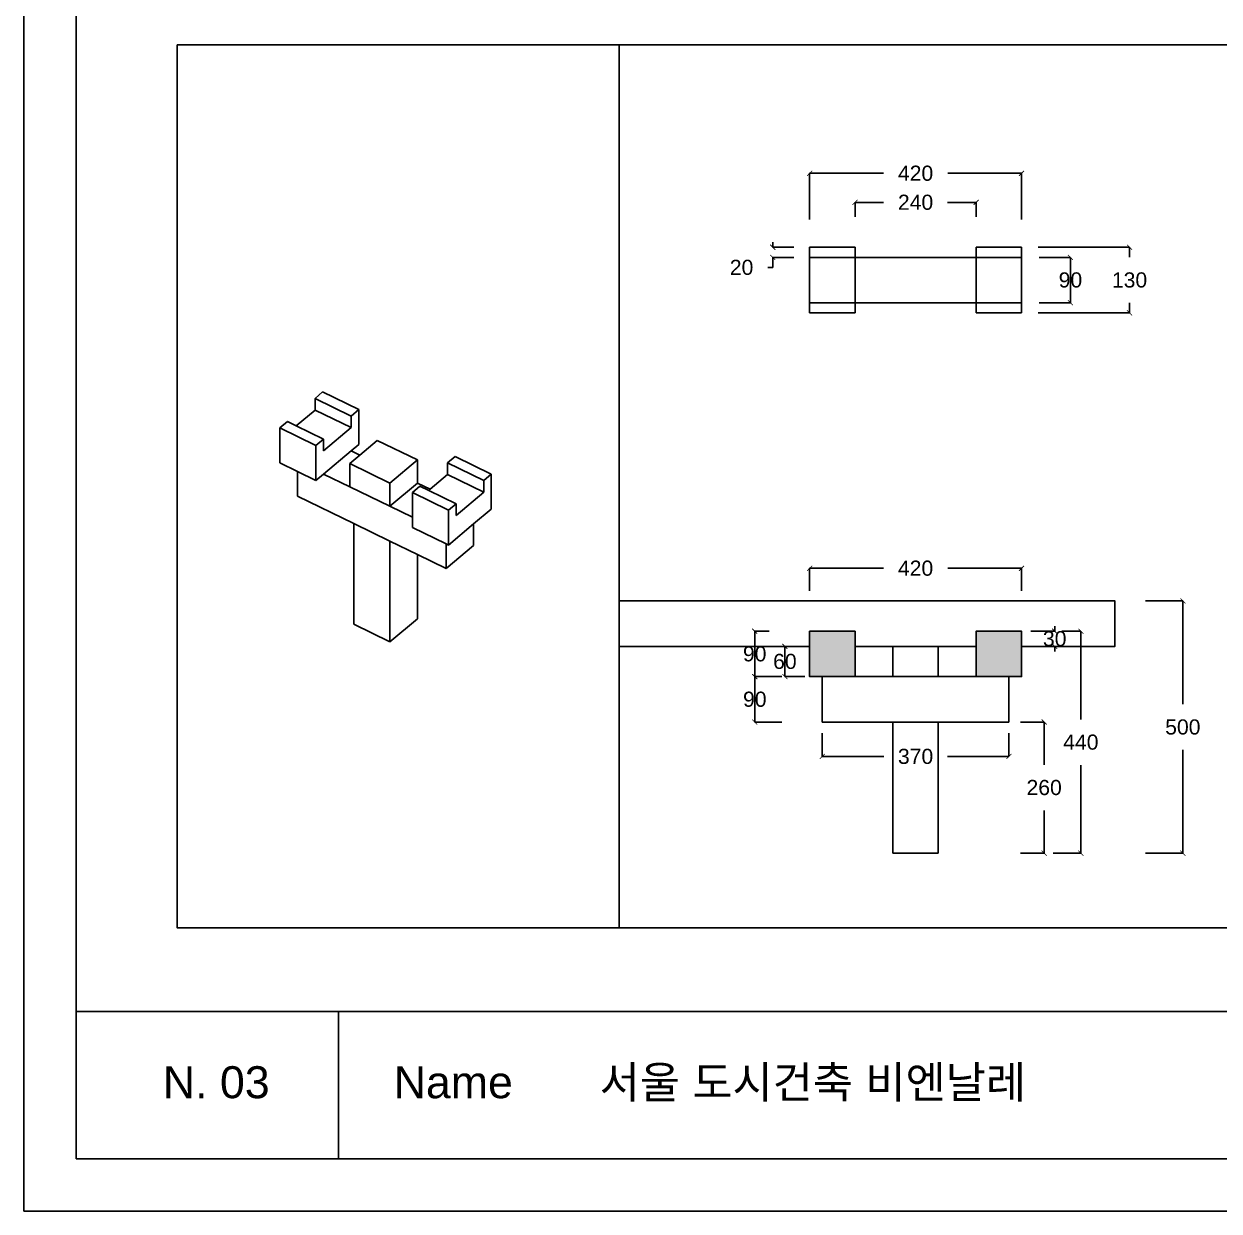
# Model space of a CAD drawing. Header units: millimetres. Extents: x 13722 to 114356, y -17117 to 61088.
# Drawn here: x 103640 to 106008, y -1133 to 1221 of the extents above; entities that cross this region are included whole.
import ezdxf

# ---------------------------------------------------------------- set-up
doc = ezdxf.new("R2010")
doc.units = ezdxf.units.MM
for name, color, linetype in [('00_dim', 6, 'Continuous'), ('01', 3, 'Continuous'), ('02', 250, 'Continuous'), ('03', 8, 'Continuous'), ('0_CUT', 250, 'Continuous')]:
    doc.layers.add(name, color=color, linetype=linetype)
doc.styles.get("Standard").update_dxf_attribs({"font": 'Arial.ttf'})
doc.dimstyles.get("Standard").update_dxf_attribs({"dimtxt": 30, "dimasz": 10, "dimexe": 0.18, "dimexo": 80, "dimgap": 30, "dimtad": 0, "dimtih": 1, "dimtoh": 1, "dimdec": 0, "dimzin": 0, "dimdsep": 46, "dimtxsty": 'Standard', "dimblk": 'ARCHTICK', "dimcen": 0.09, "dimadec": 0, "dimazin": 0, "dimtfac": 1, "dimtdec": 0, "dimtofl": 0, "dimtmove": 0, "dimatfit": 3, "dimfxl": 1, "dimtolj": 1, "dimtzin": 0, "dimarcsym": 0})

# ---------------------------------------------------------------- blocks, each defined once
blk = doc.blocks.new('_ArchTick')
at = {"color": 0, "linetype": 'ByBlock', "const_width": 0.15}
blk.add_lwpolyline([(-0.5, -0.5), (0.5, 0.5)], dxfattribs=at)
blk = doc.blocks.new('*D251')
at = {"layer": '00_dim', "color": 0, "lineweight": -2, "transparency": 16777216}
for p, q in [((105221.9, -185.2), (105221.9, -231.5)), ((105591.9, -185.2), (105591.9, -231.5)), ((105221.9, -231.3), (105343.8, -231.3)), ((105591.9, -231.3), (105470, -231.3))]:
    blk.add_line(p, q, dxfattribs=at)
at = {"layer": 'Defpoints', "color": 0, "transparency": 16777216}
for p in [(105221.9, -105.2), (105591.9, -105.2), (105591.9, -231.3)]:
    blk.add_point(p, dxfattribs=at)
at = {"layer": '00_dim', "color": 0, "lineweight": -2, "transparency": 16777216, "xscale": 10, "yscale": 10, "zscale": 10, "rotation": 180}
blk.add_blockref('_ArchTick', (105221.9, -231.3), dxfattribs=at)
at = {"layer": '00_dim', "color": 0, "lineweight": -2, "transparency": 16777216, "xscale": 10, "yscale": 10, "zscale": 10}
blk.add_blockref('_ArchTick', (105591.9, -231.3), dxfattribs=at)
at = {"layer": '00_dim', "color": 0, "transparency": 16777216, "insert": (105406.9, -231.3), "char_height": 30, "attachment_point": 5}
blk.add_mtext('\\A1;370', dxfattribs=at)
blk = doc.blocks.new('*D254')
at = {"layer": '00_dim', "color": 0, "lineweight": -2, "transparency": 16777216}
for p, q in [((105196.9, 97), (105196.9, 142)), ((105196.9, 141.8), (105343.2, 141.8)), ((105616.9, 141.8), (105470.6, 141.8)), ((105616.9, 97), (105616.9, 142))]:
    blk.add_line(p, q, dxfattribs=at)
at = {"layer": 'Defpoints', "color": 0, "transparency": 16777216}
for p in [(105616.9, 141.8), (105196.9, 17), (105616.9, 17)]:
    blk.add_point(p, dxfattribs=at)
at = {"layer": '00_dim', "color": 0, "lineweight": -2, "transparency": 16777216, "xscale": 10, "yscale": 10, "zscale": 10, "rotation": 180}
blk.add_blockref('_ArchTick', (105196.9, 141.8), dxfattribs=at)
at = {"layer": '00_dim', "color": 0, "lineweight": -2, "transparency": 16777216, "xscale": 10, "yscale": 10, "zscale": 10}
blk.add_blockref('_ArchTick', (105616.9, 141.8), dxfattribs=at)
at = {"layer": '00_dim', "color": 0, "transparency": 16777216, "insert": (105406.9, 141.8), "char_height": 30, "attachment_point": 5}
blk.add_mtext('\\A1;420', dxfattribs=at)
blk = doc.blocks.new('*D255')
at = {"layer": '00_dim', "color": 0, "lineweight": -2, "transparency": 16777216}
for p, q in [((105615, -163), (105661.8, -163)), ((105661.7, -163), (105661.7, -247.7)), ((105661.7, -423), (105661.7, -338.3)), ((105615, -423), (105661.8, -423))]:
    blk.add_line(p, q, dxfattribs=at)
at = {"layer": 'Defpoints', "color": 0, "transparency": 16777216}
for p in [(105535, -163), (105535, -423), (105661.7, -423)]:
    blk.add_point(p, dxfattribs=at)
at = {"layer": '00_dim', "color": 0, "lineweight": -2, "transparency": 16777216, "xscale": 10, "yscale": 10, "zscale": 10}
for p, rotation in [((105661.7, -163), 90), ((105661.7, -423), 270)]:
    blk.add_blockref('_ArchTick', p, dxfattribs=dict(at, rotation=rotation))
at = {"layer": '00_dim', "color": 0, "transparency": 16777216, "insert": (105661.7, -293), "char_height": 30, "attachment_point": 5}
blk.add_mtext('\\A1;260', dxfattribs=at)
blk = doc.blocks.new('*D256')
at = {"layer": '00_dim', "color": 0, "lineweight": -2, "transparency": 16777216}
for p, q in [((105141.9, -73), (105088.1, -73)), ((105088.3, -73), (105088.3, -163)), ((105141.9, -163), (105088.1, -163))]:
    blk.add_line(p, q, dxfattribs=at)
at = {"layer": 'Defpoints', "color": 0, "transparency": 16777216}
for p in [(105221.9, -73), (105088.3, -163), (105221.9, -163)]:
    blk.add_point(p, dxfattribs=at)
at = {"layer": '00_dim', "color": 0, "lineweight": -2, "transparency": 16777216, "xscale": 10, "yscale": 10, "zscale": 10}
for p, rotation in [((105088.3, -73), 90), ((105088.3, -163), 270)]:
    blk.add_blockref('_ArchTick', p, dxfattribs=dict(at, rotation=rotation))
at = {"layer": '00_dim', "color": 0, "transparency": 16777216, "insert": (105088.3, -118), "char_height": 30, "attachment_point": 5}
blk.add_mtext('\\A1;90', dxfattribs=at)
blk = doc.blocks.new('*D257')
at = {"layer": '00_dim', "color": 0, "lineweight": -2, "transparency": 16777216}
for p, q in [((105116.9, 17), (105087.9, 17)), ((105088.1, -73), (105088.1, 17)), ((105116.9, -73), (105087.9, -73))]:
    blk.add_line(p, q, dxfattribs=at)
at = {"layer": 'Defpoints', "color": 0, "transparency": 16777216}
for p in [(105088.1, 17), (105196.9, 17), (105196.9, -73)]:
    blk.add_point(p, dxfattribs=at)
at = {"layer": '00_dim', "color": 0, "lineweight": -2, "transparency": 16777216, "xscale": 10, "yscale": 10, "zscale": 10}
for p, rotation in [((105088.1, 17), 90), ((105088.1, -73), 270)]:
    blk.add_blockref('_ArchTick', p, dxfattribs=dict(at, rotation=rotation))
at = {"layer": '00_dim', "color": 0, "transparency": 16777216, "insert": (105088.1, -28), "char_height": 30, "attachment_point": 5}
blk.add_mtext('\\A1;90', dxfattribs=at)
blk = doc.blocks.new('*D258')
at = {"layer": '00_dim', "color": 0, "lineweight": -2, "transparency": 16777216}
for p, q in [((105682.6, 17), (105682.6, 27)), ((105635.4, 17), (105682.8, 17)), ((105635.4, -13), (105682.8, -13)), ((105682.6, -13), (105682.6, -23))]:
    blk.add_line(p, q, dxfattribs=at)
at = {"layer": 'Defpoints', "color": 0, "transparency": 16777216}
for p in [(105555.4, 17), (105555.4, -13), (105682.6, -13)]:
    blk.add_point(p, dxfattribs=at)
at = {"layer": '00_dim', "color": 0, "lineweight": -2, "transparency": 16777216, "xscale": 10, "yscale": 10, "zscale": 10}
for p, rotation in [((105682.6, 17), 270), ((105682.6, -13), 90)]:
    blk.add_blockref('_ArchTick', p, dxfattribs=dict(at, rotation=rotation))
at = {"layer": '00_dim', "color": 0, "transparency": 16777216, "insert": (105682.6, 2), "char_height": 30, "attachment_point": 5}
blk.add_mtext('\\A1;30', dxfattribs=at)
blk = doc.blocks.new('*D253')
at = {"layer": '00_dim', "color": 0, "lineweight": -2, "transparency": 16777216}
for p, q in [((105862.2, 77), (105936.7, 77)), ((105936.5, 77), (105936.5, -127.7)), ((105936.5, -423), (105936.5, -218.3)), ((105862.2, -423), (105936.7, -423))]:
    blk.add_line(p, q, dxfattribs=at)
at = {"layer": 'Defpoints', "color": 0, "transparency": 16777216}
for p in [(105782.2, 77), (105782.2, -423), (105936.5, -423)]:
    blk.add_point(p, dxfattribs=at)
at = {"layer": '00_dim', "color": 0, "lineweight": -2, "transparency": 16777216, "xscale": 10, "yscale": 10, "zscale": 10}
for p, rotation in [((105936.5, 77), 90), ((105936.5, -423), 270)]:
    blk.add_blockref('_ArchTick', p, dxfattribs=dict(at, rotation=rotation))
at = {"layer": '00_dim', "color": 0, "transparency": 16777216, "insert": (105936.5, -173), "char_height": 30, "attachment_point": 5}
blk.add_mtext('\\A1;500', dxfattribs=at)
blk = doc.blocks.new('*D252')
at = {"layer": '00_dim', "color": 0, "lineweight": -2, "transparency": 16777216}
for p, q in [((105696.9, 17), (105734.5, 17)), ((105734.4, 17), (105734.4, -157.7)), ((105734.4, -423), (105734.4, -248.3)), ((105679.5, -423), (105734.5, -423))]:
    blk.add_line(p, q, dxfattribs=at)
at = {"layer": 'Defpoints', "color": 0, "transparency": 16777216}
for p in [(105616.9, 17), (105599.5, -423), (105734.4, -423)]:
    blk.add_point(p, dxfattribs=at)
at = {"layer": '00_dim', "color": 0, "lineweight": -2, "transparency": 16777216, "xscale": 10, "yscale": 10, "zscale": 10}
for p, rotation in [((105734.4, 17), 90), ((105734.4, -423), 270)]:
    blk.add_blockref('_ArchTick', p, dxfattribs=dict(at, rotation=rotation))
at = {"layer": '00_dim', "color": 0, "transparency": 16777216, "insert": (105734.4, -203), "char_height": 30, "attachment_point": 5}
blk.add_mtext('\\A1;440', dxfattribs=at)
blk = doc.blocks.new('*D259')
at = {"layer": '00_dim', "color": 0, "lineweight": -2, "transparency": 16777216}
for p, q in [((105147.9, -13), (105147.9, -73)), ((105187.3, -13), (105148.1, -13)), ((105187.3, -73), (105148.1, -73))]:
    blk.add_line(p, q, dxfattribs=at)
at = {"layer": 'Defpoints', "color": 0, "transparency": 16777216}
for p in [(105107.3, -13), (105107.3, -73), (105147.9, -73)]:
    blk.add_point(p, dxfattribs=at)
at = {"layer": '00_dim', "color": 0, "lineweight": -2, "transparency": 16777216, "xscale": 10, "yscale": 10, "zscale": 10}
for p, rotation in [((105147.9, -13), 90), ((105147.9, -73), 270)]:
    blk.add_blockref('_ArchTick', p, dxfattribs=dict(at, rotation=rotation))
at = {"layer": '00_dim', "color": 0, "transparency": 16777216, "insert": (105147.9, -43), "char_height": 30, "attachment_point": 5}
blk.add_mtext('\\A1;60', dxfattribs=at)
blk = doc.blocks.new('*D262')
at = {"layer": '00_dim', "color": 0, "lineweight": -2, "transparency": 16777216}
for p, q in [((105196.9, 833.5), (105196.9, 925)), ((105196.9, 924.8), (105343.2, 924.8)), ((105616.9, 924.8), (105470.6, 924.8)), ((105616.9, 833.5), (105616.9, 925))]:
    blk.add_line(p, q, dxfattribs=at)
at = {"layer": 'Defpoints', "color": 0, "transparency": 16777216}
for p in [(105616.9, 924.8), (105196.9, 753.5), (105616.9, 753.5)]:
    blk.add_point(p, dxfattribs=at)
at = {"layer": '00_dim', "color": 0, "lineweight": -2, "transparency": 16777216, "xscale": 10, "yscale": 10, "zscale": 10, "rotation": 180}
blk.add_blockref('_ArchTick', (105196.9, 924.8), dxfattribs=at)
at = {"layer": '00_dim', "color": 0, "lineweight": -2, "transparency": 16777216, "xscale": 10, "yscale": 10, "zscale": 10}
blk.add_blockref('_ArchTick', (105616.9, 924.8), dxfattribs=at)
at = {"layer": '00_dim', "color": 0, "transparency": 16777216, "insert": (105406.9, 924.8), "char_height": 30, "attachment_point": 5}
blk.add_mtext('\\A1;420', dxfattribs=at)
blk = doc.blocks.new('*D263')
at = {"layer": '00_dim', "color": 0, "lineweight": -2, "transparency": 16777216}
for p, q in [((105651.9, 758.2), (105714, 758.2)), ((105713.8, 668.2), (105713.8, 758.2)), ((105651.9, 668.2), (105714, 668.2))]:
    blk.add_line(p, q, dxfattribs=at)
at = {"layer": 'Defpoints', "color": 0, "transparency": 16777216}
for p in [(105571.9, 758.2), (105713.8, 758.2), (105571.9, 668.2)]:
    blk.add_point(p, dxfattribs=at)
at = {"layer": '00_dim', "color": 0, "lineweight": -2, "transparency": 16777216, "xscale": 10, "yscale": 10, "zscale": 10}
for p, rotation in [((105713.8, 758.2), 90), ((105713.8, 668.2), 270)]:
    blk.add_blockref('_ArchTick', p, dxfattribs=dict(at, rotation=rotation))
at = {"layer": '00_dim', "color": 0, "transparency": 16777216, "insert": (105713.8, 713.2), "char_height": 30, "attachment_point": 5}
blk.add_mtext('\\A1;90', dxfattribs=at)
blk = doc.blocks.new('*D264')
at = {"layer": '00_dim', "color": 0, "lineweight": -2, "transparency": 16777216}
for p, q in [((105650, 778.2), (105831.1, 778.2)), ((105830.9, 778.2), (105830.9, 758.5)), ((105830.9, 648.2), (105830.9, 667.9)), ((105650, 648.2), (105831.1, 648.2))]:
    blk.add_line(p, q, dxfattribs=at)
at = {"layer": 'Defpoints', "color": 0, "transparency": 16777216}
for p in [(105570, 778.2), (105570, 648.2), (105830.9, 648.2)]:
    blk.add_point(p, dxfattribs=at)
at = {"layer": '00_dim', "color": 0, "lineweight": -2, "transparency": 16777216, "xscale": 10, "yscale": 10, "zscale": 10}
for p, rotation in [((105830.9, 778.2), 90), ((105830.9, 648.2), 270)]:
    blk.add_blockref('_ArchTick', p, dxfattribs=dict(at, rotation=rotation))
at = {"layer": '00_dim', "color": 0, "transparency": 16777216, "insert": (105830.9, 713.2), "char_height": 30, "attachment_point": 5}
blk.add_mtext('\\A1;130', dxfattribs=at)
blk = doc.blocks.new('*D265')
at = {"layer": '00_dim', "color": 0, "lineweight": -2, "transparency": 16777216}
for p, q in [((105286.9, 838.2), (105286.9, 867.4)), ((105286.9, 867.2), (105343.6, 867.2)), ((105526.9, 867.2), (105470.2, 867.2)), ((105526.9, 838.2), (105526.9, 867.4))]:
    blk.add_line(p, q, dxfattribs=at)
at = {"layer": 'Defpoints', "color": 0, "transparency": 16777216}
for p in [(105526.9, 867.2), (105286.9, 758.2), (105526.9, 758.2)]:
    blk.add_point(p, dxfattribs=at)
at = {"layer": '00_dim', "color": 0, "lineweight": -2, "transparency": 16777216, "xscale": 10, "yscale": 10, "zscale": 10, "rotation": 180}
blk.add_blockref('_ArchTick', (105286.9, 867.2), dxfattribs=at)
at = {"layer": '00_dim', "color": 0, "lineweight": -2, "transparency": 16777216, "xscale": 10, "yscale": 10, "zscale": 10}
blk.add_blockref('_ArchTick', (105526.9, 867.2), dxfattribs=at)
at = {"layer": '00_dim', "color": 0, "transparency": 16777216, "insert": (105406.9, 867.2), "char_height": 30, "attachment_point": 5}
blk.add_mtext('\\A1;240', dxfattribs=at)
blk = doc.blocks.new('*D274')
at = {"layer": '00_dim', "color": 0, "lineweight": -2, "transparency": 16777216}
for p, q in [((105123.8, 778.2), (105123.8, 788.2)), ((105165.6, 778.2), (105123.6, 778.2)), ((105165.6, 758.2), (105123.6, 758.2)), ((105123.8, 758.2), (105123.8, 738.2)), ((105123.8, 738.2), (105113.8, 738.2))]:
    blk.add_line(p, q, dxfattribs=at)
at = {"layer": 'Defpoints', "color": 0, "transparency": 16777216}
for p in [(105123.8, 758.2), (105245.6, 778.2), (105245.6, 758.2)]:
    blk.add_point(p, dxfattribs=at)
at = {"layer": '00_dim', "color": 0, "lineweight": -2, "transparency": 16777216, "xscale": 10, "yscale": 10, "zscale": 10}
for p, rotation in [((105123.8, 778.2), 270), ((105123.8, 758.2), 90)]:
    blk.add_blockref('_ArchTick', p, dxfattribs=dict(at, rotation=rotation))
at = {"layer": '00_dim', "color": 0, "transparency": 16777216, "insert": (105062.1, 738.2), "char_height": 30, "attachment_point": 5}
blk.add_mtext('\\A1;20', dxfattribs=at)

msp = doc.modelspace()

# ---------------------------------------------------------------- hatches: boundary and pattern name
at = {"layer": '02'}
h = msp.add_hatch(color=256, dxfattribs=at)
h.dxf.hatch_style = 1
h.paths.add_polyline_path([(105196.9, -73), (105286.9, -73), (105286.9, 17), (105196.9, 17)])
h.paths.add_polyline_path([(105526.9, -73), (105616.9, -73), (105616.9, 17), (105526.9, 17)])

# ---------------------------------------------------------------- linework, layer by layer
at = {"layer": '00_dim'}
msp.add_lwpolyline([(103639.9, 3223.1), (103639.9, -1132.6), (109800.1, -1132.6), (109800.1, 3223.1)], close=True, dxfattribs=at)
at = {"layer": '00_dim', "color": 9}
msp.add_lwpolyline([(103743.6, 3119.4), (103743.6, -1028.9), (109696.4, -1028.9), (109696.4, 3119.4)], close=True, dxfattribs=at)
at = {"layer": '01'}
for p, q in [((104216.8, 478.5), (104231.9, 491.3)), ((104216.8, 455.5), (104216.8, 478.5)), ((104288.4, 443.6), (104216.8, 478.5)), ((104231.9, 491.3), (104303.6, 456.4)), ((104179.6, 424.2), (104216.8, 455.5)), ((104288.4, 420.6), (104216.8, 455.5)), ((104288.4, 443.6), (104303.6, 456.4)), ((104303.6, 456.4), (104303.6, 387.3)), ((104147.1, 419.9), (104162.3, 432.7)), ((104179.6, 424.2), (104162.3, 432.7)), ((104288.4, 420.6), (104288.4, 443.6)), ((104147.1, 419.9), (104218.7, 385)), ((104147.1, 350.8), (104147.1, 419.9)), ((104233.9, 397.8), (104179.6, 424.2)), ((104233.9, 374.7), (104288.4, 420.6)), ((104218.7, 385), (104233.9, 397.8)), ((104218.7, 385), (104218.7, 315.9)), ((104233.9, 374.7), (104233.9, 397.8)), ((104288.4, 374.5), (104303.6, 387.3)), ((104340.1, 395.4), (104305.5, 366.2)), ((104419.7, 356.6), (104340.1, 395.4)), ((104233.9, 328.6), (104288.4, 374.5)), ((104305.5, 366.2), (104285.6, 349.5)), ((104305.5, 366.2), (104288.4, 374.5)), ((104419.7, 356.6), (104365.2, 310.7)), ((104419.7, 310.5), (104419.7, 356.6)), ((104479.4, 350.5), (104494.5, 363.2)), ((104494.5, 363.2), (104566.1, 328.3)), ((104182.2, 333.7), (104147.1, 350.8)), ((104182.2, 333.7), (104182.2, 284.8)), ((104218.7, 315.9), (104182.2, 333.7)), ((104365.2, 310.7), (104285.6, 349.5)), ((104285.6, 349.5), (104285.6, 303.4)), ((104479.4, 327.5), (104479.4, 350.5)), ((104551, 315.6), (104479.4, 350.5)), ((104218.7, 315.9), (104233.9, 328.6)), ((104285.6, 303.4), (104233.9, 328.6)), ((104365.2, 310.7), (104365.2, 264.6)), ((104365.2, 264.6), (104419.7, 310.5)), ((104444.7, 298.3), (104419.7, 310.5)), ((104444.7, 298.3), (104479.4, 327.5)), ((104551, 292.5), (104479.4, 327.5)), ((104551, 315.6), (104566.1, 328.3)), ((104551, 292.5), (104551, 315.6)), ((104566.1, 328.3), (104566.1, 259.2)), ((104182.2, 284.8), (104293.6, 230.4)), ((104365.2, 264.6), (104285.6, 303.4)), ((104409.7, 291.9), (104424.8, 304.6)), ((104409.7, 291.9), (104481.3, 257)), ((104409.7, 242.9), (104409.7, 291.9)), ((104442.2, 296.2), (104424.8, 304.6)), ((104442.2, 296.2), (104444.7, 298.3)), ((104496.5, 269.7), (104442.2, 296.2)), ((104496.5, 246.7), (104551, 292.5)), ((104409.7, 242.9), (104365.2, 264.6)), ((104481.3, 257), (104496.5, 269.7)), ((104496.5, 246.7), (104496.5, 269.7)), ((104409.7, 222.8), (104409.7, 242.9)), ((104481.3, 257), (104481.3, 187.9)), ((104531.1, 229.7), (104566.1, 259.2)), ((104293.6, 230.4), (104365.2, 195.5)), ((104293.6, 230.4), (104293.6, 30.8)), ((104476.6, 190.2), (104409.7, 222.8)), ((104481.3, 187.9), (104531.1, 229.7)), ((104531.1, 187.1), (104531.1, 229.7)), ((104365.2, 195.5), (104365.2, -4.2)), ((104365.2, 195.5), (104419.7, 168.9)), ((104476.6, 141.2), (104476.6, 190.2)), ((104481.3, 187.9), (104476.6, 190.2)), ((104419.7, 168.9), (104419.7, 41.7)), ((104419.7, 168.9), (104476.6, 141.2)), ((104476.6, 141.2), (104531.1, 187.1)), ((104293.6, 30.8), (104365.2, -4.2)), ((104365.2, -4.2), (104419.7, 41.7))]:
    msp.add_line(p, q, dxfattribs=at)
at = {"layer": '02'}
for p, q in [((105196.9, 778.2), (105196.9, 758.2)), ((105286.9, 778.2), (105196.9, 778.2)), ((105286.9, 758.2), (105196.9, 758.2)), ((105196.9, 758.2), (105196.9, 668.2)), ((105286.9, 758.2), (105286.9, 778.2)), ((105286.9, 758.2), (105286.9, 748.2)), ((105526.9, 758.2), (105286.9, 758.2)), ((105526.9, 778.2), (105526.9, 758.2)), ((105616.9, 778.2), (105526.9, 778.2)), ((105616.9, 758.2), (105526.9, 758.2)), ((105526.9, 758.2), (105526.9, 748.2)), ((105616.9, 758.2), (105616.9, 778.2)), ((105616.9, 758.2), (105616.9, 668.2)), ((105286.9, 748.2), (105286.9, 668.2)), ((105526.9, 748.2), (105526.9, 668.2)), ((105286.9, 668.2), (105196.9, 668.2)), ((105196.9, 668.2), (105196.9, 648.2)), ((105286.9, 648.2), (105286.9, 668.2)), ((105286.9, 668.2), (105526.9, 668.2)), ((105616.9, 668.2), (105526.9, 668.2)), ((105526.9, 668.2), (105526.9, 648.2)), ((105616.9, 648.2), (105616.9, 668.2)), ((105196.9, 648.2), (105286.9, 648.2)), ((105526.9, 648.2), (105616.9, 648.2)), ((105361.9, 77), (104819.4, 77)), ((105196.9, -13), (104819.4, -13)), ((105361.9, -13), (105286.9, -13)), ((105361.9, -13), (105361.9, -73)), ((105361.9, -13), (105451.9, -13)), ((105451.9, -13), (105451.9, -73)), ((105451.9, -13), (105526.9, -13)), ((105221.9, -73), (105221.9, -163)), ((105221.9, -73), (105591.9, -73)), ((105591.9, -163), (105591.9, -73)), ((105591.9, -163), (105221.9, -163)), ((105361.9, -163), (105361.9, -423)), ((105451.9, -163), (105451.9, -423)), ((105361.9, -423), (105451.9, -423))]:
    msp.add_line(p, q, dxfattribs=at)
msp.add_lwpolyline([(105616.9, -13), (105801.9, -13), (105801.9, 77), (105361.9, 77)], dxfattribs=at)
for points in [[(105286.9, -73), (105196.9, -73), (105196.9, 17), (105286.9, 17)], [(105526.9, -73), (105616.9, -73), (105616.9, 17), (105526.9, 17)]]:
    msp.add_lwpolyline(points, close=True, dxfattribs=at)
at = {"layer": '03'}
for p, q in [((104819.4, 1179.3), (104819.4, -571.1)), ((104263.2, -736.8), (104263.2, -1028.9))]:
    msp.add_line(p, q, dxfattribs=at)
for points in [[(103943.7, 1179.3), (109557.9, 1179.3), (109557.9, -571.1), (103943.7, -571.1)], [(109696.4, -1028.9), (103743.6, -1028.9), (103743.6, -736.8), (109696.4, -736.8)]]:
    msp.add_lwpolyline(points, close=True, dxfattribs=at)

# ---------------------------------------------------------------- texts
at = {"layer": '0_CUT'}
for s, height, p in [('N. 03', 63.41, (103915.2, -908.8)), ('Name', 63.41, (104372.6, -908.8)), ('서울 도시건축 비엔날레', 63.412, (104780.8, -908.8))]:
    msp.add_text(s, height=height, dxfattribs=at).set_placement(p)

# ---------------------------------------------------------------- dimensions: what is measured, and where the dimension line sits
at = {"layer": '00_dim'}
for base, p1, p2, picture, middle in [((105616.9, 924.8), (105196.9, 753.5), (105616.9, 753.5), '*D262', (105406.9, 924.8)), ((105616.9, 141.8), (105196.9, 17), (105616.9, 17), '*D254', (105406.9, 141.8)), ((105591.9, -231.3), (105221.9, -105.2), (105591.9, -105.2), '*D251', (105406.9, -231.3))]:
    dim = msp.add_linear_dim(base=base, p1=p1, p2=p2, dimstyle='Standard', dxfattribs=at)
    dim.commit()
    dim.dimension.update_dxf_attribs({"geometry": picture, "text_midpoint": middle})
dim = msp.add_linear_dim(base=(105526.9, 867.2), p1=(105286.9, 758.2), p2=(105526.9, 758.2), dimstyle='Standard', dxfattribs=at)
dim.commit()
dim.dimension.update_dxf_attribs({"geometry": '*D265', "text_midpoint": (105406.9, 867.2), "dimtype": 160})
for base, p1, p2, picture, middle in [((105123.8, 758.2), (105245.6, 778.2), (105245.6, 758.2), '*D274', (105062.1, 738.2)), ((105936.5, -423), (105782.2, 77), (105782.2, -423), '*D253', (105936.5, -173)), ((105734.4, -423), (105616.9, 17), (105599.5, -423), '*D252', (105734.4, -203))]:
    dim = msp.add_linear_dim(base=base, p1=p1, p2=p2, angle=90, dimstyle='Standard', dxfattribs=at)
    dim.commit()
    dim.dimension.update_dxf_attribs({"geometry": picture, "text_midpoint": middle})
for base, p1, p2, picture, middle in [((105830.9, 648.2), (105570, 778.2), (105570, 648.2), '*D264', (105830.9, 713.2)), ((105713.8, 758.2), (105571.9, 668.2), (105571.9, 758.2), '*D263', (105713.8, 713.2)), ((105682.6, -13), (105555.4, 17), (105555.4, -13), '*D258', (105682.6, 2)), ((105088.1, 17), (105196.9, -73), (105196.9, 17), '*D257', (105088.1, -28)), ((105147.9, -73), (105107.3, -13), (105107.3, -73), '*D259', (105147.9, -43)), ((105088.3, -163), (105221.9, -73), (105221.9, -163), '*D256', (105088.3, -118)), ((105661.7, -423), (105535, -163), (105535, -423), '*D255', (105661.7, -293))]:
    dim = msp.add_linear_dim(base=base, p1=p1, p2=p2, angle=90, dimstyle='Standard', dxfattribs=at)
    dim.commit()
    dim.dimension.update_dxf_attribs({"geometry": picture, "text_midpoint": middle, "dimtype": 160})

doc.saveas('drawing.dxf')
